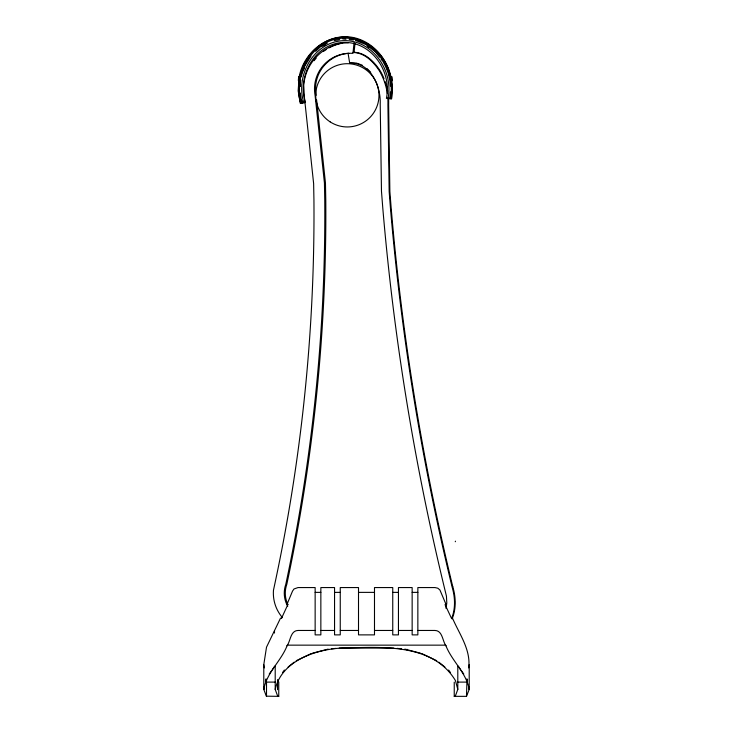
<?xml version="1.0" encoding="UTF-8"?>
<svg xmlns="http://www.w3.org/2000/svg" width="733" height="733" viewBox="0 0 733 733"><rect width="100%" height="100%" fill="white"/><g stroke="black" fill="none" stroke-linecap="round" stroke-linejoin="round"><path stroke-width="1.1" d="M298.862 80.777L298.166 90.874L300.328 103.454L305.395 102.455C297.002 76.516 314.375 44.053 342.962 42.459C371.558 41.149 392.118 71.697 386.392 98.35L391.587 98.836C396.315 73.153 381.004 44.484 354.955 37.896C329.025 31.565 303.389 52.025 299.091 77.405M387.995 98.497C393.868 70.872 372.474 39.325 342.87 40.681C313.284 42.322 295.188 75.875 303.819 102.767M390.277 98.717C396.333 69.708 373.766 36.723 342.742 38.153C311.736 39.866 292.614 74.968 301.575 103.206M391.184 98.799L392.054 86.118L391.11 80.621M298.331 80.529L298.67 76.617M299 80.584L299.33 76.672M354.076 42.615L352.949 53.381A35.679 35.633 87.7 0 0 315.089 95.418L324.435 182.948L324.756 199.926A1774.107 1771.798 87.7 0 1 285.788 584.357A26.406 26.37 87.7 0 0 287.739 606.273M354.085 52.263L354.983 43.65M446.04 608.445L446.8 602.966L446.434 596.112L444.812 589.451A2508.674 2505.412 74.8 0 1 382.791 208.099L381.472 191.221L380.216 103.958C381.032 86.118 370.403 62.085 349.678 63.047L348.093 53.436M277.541 689.707L277.541 679.61L278.76 682.102L278.76 696.35L266.326 696.176L263.788 689.414L263.788 664.639L266.51 647.184L280.501 618.166L281.655 618.166M454.24 682.102L454.24 696.35L466.49 696.35L466.994 678.831M468.699 667.919C470.971 649.612 459.353 634.201 452.499 618.166L451.427 618.166L445.994 606.622L445.096 604.468L446.058 604.468L439.91 589.973L437.821 588.205L434.971 587.564L417.856 587.564L417.856 634.879L412.148 634.879L412.148 587.564L398.45 587.564L398.45 634.879L392.751 634.879L392.751 587.564L374.49 587.564L374.49 634.879L358.51 634.879L358.51 587.564L340.249 587.564L340.249 634.879L334.55 634.879L334.55 587.564L320.852 587.564L320.852 634.879L315.144 634.879L315.144 587.564L298.029 587.564L293.997 588.975L292.513 591.128L286.942 604.468L287.904 604.468L281.573 618.166M265.603 681.195L266.061 679.418M263.788 689.414C266.675 672.518 281.316 660.974 287.318 645.15L445.682 645.15C451.684 660.974 466.325 672.518 469.212 689.414L466.49 696.35M278.76 696.35L277.541 695.745L275.205 689.414C281.692 660.131 317.325 648.842 343.676 647.972C381.38 647.147 432.708 642.914 455.44 680.572L457.795 689.414L455.459 695.745L454.24 696.35M455.285 541.733L455.459 541.174M264.091 686.491L264.347 688.892M468.653 688.892L468.909 686.491M451.766 618.093C455.651 608.234 455.092 597.047 452.105 587.005A2493.584 2490.34 74.8 0 1 390.442 207.934L389.168 191.634L387.922 104.553A62.342 62.259 74.8 0 0 387.803 97.956M452.087 618.936C456.329 608.811 455.917 597.212 452.802 586.821M287.006 645.828L287.006 645.8C290.58 641.164 290.323 630.618 298.029 630.462L315.144 630.462M311.003 56.038L304.955 65.695A53.372 53.372 0 0 0 301.263 76.837M272.255 669.843L274.49 666.508M269.231 674.012L271.65 670.677M282.608 672.454L284.377 670.017M315.676 51.273L320.55 46.729L327.321 43.22M288.087 667.048L294.171 662.156M322.648 46.032L325.534 44.548M296.269 660.708L311.287 653.543M312.34 653.24L328.173 649.099M349.678 63.047L356.98 63.12M334.349 40.599L339.617 39.564M331.49 648.787L335.925 648.384M339.242 648.082L393.758 648.082M341.697 43.119L348.34 42.844M315.144 592.374L320.852 592.374M334.55 592.374L340.249 592.374M358.51 592.374L374.49 592.374M392.751 592.374L398.45 592.374M412.148 592.374L417.856 592.374M320.852 630.462L334.55 630.462M340.249 630.462L358.51 630.462M374.49 630.462L392.751 630.462M398.45 630.462L412.148 630.462M417.856 630.462L434.971 630.462C442.686 630.618 442.42 641.183 445.994 645.828L445.994 645.828M266.006 678.831L266.51 682.102L275.425 682.102M457.575 682.102L466.49 682.102M353.013 52.29C364.915 52.043 374.279 61.645 380.29 70.982A62.342 62.259 74.8 0 1 384.046 78.642M353.416 52.501C364.869 52.831 373.729 62.131 379.593 71.174A62.342 62.259 74.8 0 1 387.336 93.586M397.075 648.384L401.51 648.787M404.827 649.099L420.66 653.24M342.778 38.941L345.985 39.243M349.201 39.545L353.48 39.939M421.713 653.543L436.731 660.708M355.56 40.443L365.685 44.438M357.906 63.496L362.56 65.384M366.564 45.107L375.424 51.841L379.621 57.238M367.288 46.097L369.047 47.425M438.829 662.156L444.913 667.048M366.912 68.535L370.724 72.301M381.023 59.034L382.415 60.839M461.35 670.677L463.769 674.012M448.623 670.017L450.392 672.454M458.51 666.508L460.745 669.843M445.352 605.247L445.994 606.796M466.939 679.418L467.397 681.195M390.542 77.313C386.447 50.54 357.026 30.071 330.675 39.509C305.615 48.625 293.319 78.513 300.677 103.38M263.788 664.639L264.301 667.919M316.601 99.926L325.452 182.911L325.773 199.88A1774.107 1771.798 87.7 0 1 286.805 584.311A26.406 26.37 87.7 0 0 287.849 604.496M392.063 76.809L392.402 80.722M391.349 76.809L391.734 80.777M390.68 76.864L391.019 80.777M469.212 664.639L469.212 689.414M457.795 665.701L457.795 689.414M407.044 649.301L407.044 649.914M275.205 665.701L275.205 689.414M274.49 630.921L274.49 633.055M266.51 682.102L266.51 696.35M302.592 103.005A53.033 53.033 0 0 1 302.005 100.833M300.438 86.476A53.033 53.033 0 0 1 300.539 84.332M303.279 70.78A53.033 53.033 0 0 1 304.406 67.793M302.271 103.069A53.372 53.372 0 0 1 300.328 93.027M300.109 86.467A53.372 53.372 0 0 1 300.686 79.989M390.387 91.882A53.372 53.372 0 0 1 389.562 98.643M383.112 61.737A53.372 53.372 0 0 1 387.913 72.448M388.233 73.456A53.372 53.372 0 0 1 390.414 86.201M316.106 95.372A35.679 35.633 87.7 0 1 348.798 53.307M314.109 60.692A46.6 46.545 87.7 0 1 316.225 58.109M323.555 51.383A46.6 46.545 87.7 0 1 326.313 49.505M329.19 47.828A46.6 46.545 87.7 0 1 342.714 43.082M341.697 43.128A46.6 46.545 87.7 0 0 303.737 85.248L304.305 96.27L313.632 183.626L313.935 200.008A1763.433 1761.142 87.7 0 1 275.196 582.149L273.473 590.23A37.328 37.282 87.7 0 0 282.269 617.397M452.802 586.821A2493.584 2490.34 74.8 0 1 391.147 207.741L389.864 191.45L388.618 104.361A62.342 62.259 74.8 0 0 388.499 97.764M385.173 81.62A62.342 62.259 74.8 0 1 387.684 91.222M330.134 121.87A31.638 31.638 0 0 0 378.934 96.948A31.638 31.638 0 0 0 332.956 67.152A31.638 31.638 0 0 0 330.134 121.87"/></g></svg>
